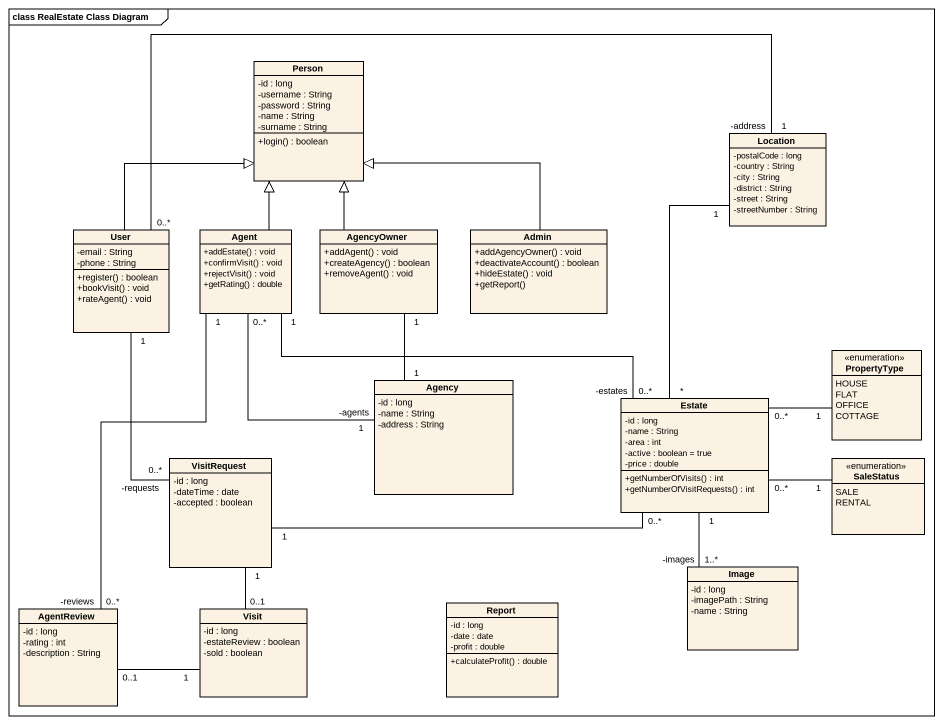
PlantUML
@startuml
mainframe class RealEstate Class Diagram
hide circle
hide empty members
skinparam classAttributeIconSize 0
class "Person" as Person_ {
  -id : long
  -username : String
  -password : String
  -name : String
  -surname : String
  +login() : boolean
}
class Location {
  -postalCode : long
  -country : String
  -city : String
  -district : String
  -street : String
  -streetNumber : String
}
class User {
  -email : String
  -phone : String
  +register() : boolean
  +bookVisit() : void
  +rateAgent() : void
}
class "Agent" as Agent_ {
  +addEstate() : void
  +confirmVisit() : void
  +rejectVisit() : void
  +getRating() : double
}
class AgencyOwner {
  +addAgent() : void
  +createAgency() : boolean
  +removeAgent() : void
}
class Admin {
  +addAgencyOwner() : void
  +deactivateAccount() : boolean
  +hideEstate() : void
  +getReport()
}
class Agency {
  -id : long
  -name : String
  -address : String
}
enum PropertyType {
  HOUSE
  FLAT
  OFFICE
  COTTAGE
}
class Estate {
  -id : long
  -name : String
  -area : int
  -active : boolean = true
  -price : double
  +getNumberOfVisits() : int
  +getNumberOfVisitRequests() : int
}
class VisitRequest {
  -id : long
  -dateTime : date
  -accepted : boolean
}
enum SaleStatus {
  SALE
  RENTAL
}
class Image {
  -id : long
  -imagePath : String
  -name : String
}
class AgentReview {
  -id : long
  -rating : int
  -description : String
}
class Visit {
  -id : long
  -estateReview : boolean
  -sold : boolean
}
class Report {
  -id : long
  -date : date
  -profit : double
  +calculateProfit() : double
}
Location "1" -- "*" Estate
User -up-|> Person_
User "0..*" -right- "-address\n1" Location
User "1" -- "-requests\n0..*" VisitRequest
Agent_ -up-|> Person_
Agent_ "0..*" -- "-agents\n1" Agency
Agent_ "1" -right- "-estates\n0..*" Estate
Agent_ "1" -- "-reviews\n0..*" AgentReview
AgencyOwner -up-|> Person_
AgencyOwner "1" -- "1" Agency
Admin -up-|> Person_
Estate "0..*" -right- "1" PropertyType
Estate "0..*" -left- "1" VisitRequest
Estate "0..*" -right- "1" SaleStatus
VisitRequest "1" -- "0..1" Visit
Image "-images\n1..*" -up- "1" Estate
AgentReview "0..1" -right- "1" Visit
@enduml
